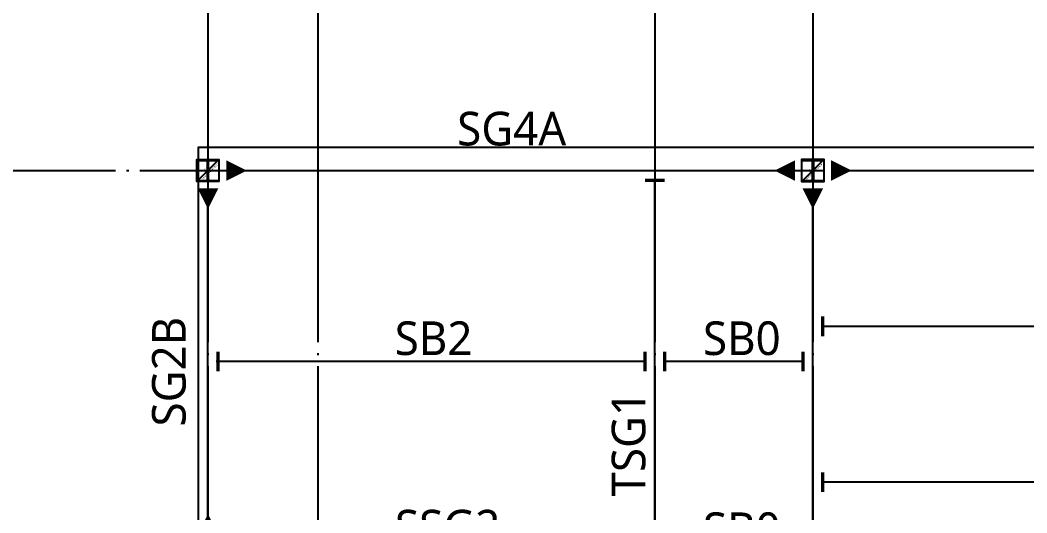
# Model space of a CAD drawing. Header units: millimetres. Extents: x -734060 to 504600, y -7739 to 118800.
# Drawn here: x 256284 to 274592, y 66673 to 75637 of the extents above; entities that cross this region are included whole.
import ezdxf
from ezdxf.enums import TextEntityAlignment as Align

# ---------------------------------------------------------------- set-up
doc = ezdxf.new("R2010")
doc.units = ezdxf.units.MM
doc.header["$LTSCALE"] = 200
doc.linetypes.add('CEN-GAUN', pattern=[32.2, 30, -1, 0.2, -1])
doc.layers.get('DEFPOINTS').update_dxf_attribs({"color": 137})
for name, color, linetype in [('09GIRDER', 2, 'Continuous'), ('CEN', 1, 'CEN-GAUN'), ('S-STG', 4, 'Continuous'), ('Slab Line', 7, 'Continuous'), ('Z-STL-BEAM', 6, 'Continuous')]:
    doc.layers.add(name, color=color, linetype=linetype)
doc.styles.add('ROMANS', font='malgun.ttf')
doc.styles.add('스타일1', font='malgun.ttf')
doc.styles.add('휘츠', font='malgun.ttf')
doc.dimstyles.new('STL-MOM-150', dxfattribs={"dimscale": 150, "dimtxt": 3, "dimasz": 1, "dimexe": 1.25, "dimexo": 0.625, "dimgap": 1.5, "dimtad": 1, "dimtxsty": 'ROMANS', "dimblk": 'DOT_MOM', "dimcen": 0, "dimse1": 1, "dimse2": 1, "dimclrt": 2, "dimadec": 0, "dimazin": 0, "dimtfac": 1, "dimtmove": 2, "dimatfit": 3, "dimfxl": 1.25, "dimarcsym": 0})

# ---------------------------------------------------------------- blocks, each defined once
blk = doc.blocks.new('x-stu-2Fcol')
at = {"layer": '09GIRDER'}
for points in [[(49800, -13200), (49800, -13179), (49972, -13179, 0.414214), (49994, -13157), (49994, -12843, 0.414214), (49972, -12821), (49800, -12821), (49800, -12800), (50200, -12800), (50200, -12821), (50028, -12821, 0.414214), (50006, -12843), (50006, -13157, 0.414214), (50028, -13179), (50200, -13179), (50200, -13200)], [(60798, -13179), (60969, -13179, 0.414214), (60991, -13157), (60991, -12843, 0.414214), (60969, -12821), (60798, -12821), (60798, -12793), (61202, -12793), (61202, -12821), (61031, -12821, 0.414214), (61009, -12843), (61009, -13157, 0.414214), (61031, -13179), (61202, -13179), (61202, -13207), (60798, -13207)]]:
    blk.add_lwpolyline(points, format="xyb", close=True, dxfattribs=at)
at = {"layer": 'DEFPOINTS'}
for p, q in [((49800, -13200), (50200, -12800)), ((60800, -13200), (61200, -12800))]:
    blk.add_line(p, q, dxfattribs=at)
for points in [[(49800, -12800), (50200, -12800), (50200, -13200), (49800, -13200)], [(60798, -12793), (61202, -12793), (61202, -13207), (60798, -13207)]]:
    blk.add_lwpolyline(points, close=True, dxfattribs=at)
at = {"layer": 'DEFPOINTS', "style": '스타일1'}
for s, p in [('H-400X400X13X21', (50043, -13010)), ('SC1', (49956, -12978)), ('H-414X405X18X28', (61021, -13017)), ('SC1A', (60956, -12978))]:
    blk.add_text(s, height=35, rotation=45, dxfattribs=at).set_placement(p, align=Align.MIDDLE_CENTER)
blk = doc.blocks.new('DOT_MOM')
at = {"color": 0}
blk.add_lwpolyline([(-3.5, 0, 0, 2.5, 0), (-1, 0, 2.5, 2.5, 0)], format="xyseb", dxfattribs=at)
blk = doc.blocks.new('*D60')
at = {"layer": 'DEFPOINTS', "color": 0, "transparency": 16777216}
for p in [(259881, 72900), (270526, 72900), (270526, 72900)]:
    blk.add_point(p, dxfattribs=at)
at = {"layer": 'S-STG', "lineweight": -2, "transparency": 16777216}
blk.add_line((260031, 72900), (270376, 72900), dxfattribs=at)
at = {"layer": 'S-STG', "lineweight": -2, "transparency": 16777216, "xscale": 150, "yscale": 150, "zscale": 150, "rotation": 180}
blk.add_blockref('DOT_MOM', (259881, 72900), dxfattribs=at)
at = {"layer": 'S-STG', "lineweight": -2, "transparency": 16777216, "xscale": 150, "yscale": 150, "zscale": 150}
blk.add_blockref('DOT_MOM', (270526, 72900), dxfattribs=at)
at = {"layer": 'S-STG', "color": 4, "transparency": 16777216, "insert": (265224, 73659), "char_height": 875, "attachment_point": 5, "style": '휘츠'}
blk.add_mtext('{\\H0.7x;SG4A}', dxfattribs=at)
blk = doc.blocks.new('*D62')
at = {"layer": 'DEFPOINTS', "color": 0, "transparency": 16777216}
for p in [(259700, 72725), (259700, 72725), (259700, 66125)]:
    blk.add_point(p, dxfattribs=at)
at = {"layer": 'S-STG', "lineweight": -2, "transparency": 16777216}
blk.add_line((259700, 66275), (259700, 72575), dxfattribs=at)
at = {"layer": 'S-STG', "lineweight": -2, "transparency": 16777216, "xscale": 150, "yscale": 150, "zscale": 150}
for p, rotation in [((259700, 72725), 90), ((259700, 66125), 270)]:
    blk.add_blockref('DOT_MOM', p, dxfattribs=dict(at, rotation=rotation))
at = {"layer": 'S-STG', "color": 4, "transparency": 16777216, "insert": (258992, 69242), "char_height": 875, "attachment_point": 5, "rotation": 90, "style": '휘츠'}
blk.add_mtext('{\\H0.7x;SG2B}', dxfattribs=at)
blk = doc.blocks.new('*D64')
at = {"layer": 'DEFPOINTS', "color": 0, "transparency": 16777216}
for p in [(270881, 72900), (280523, 72900), (280523, 72900)]:
    blk.add_point(p, dxfattribs=at)
at = {"layer": 'S-STG', "lineweight": -2, "transparency": 16777216}
blk.add_line((271031, 72900), (280373, 72900), dxfattribs=at)
at = {"layer": 'S-STG', "lineweight": -2, "transparency": 16777216, "xscale": 150, "yscale": 150, "zscale": 150, "rotation": 180}
blk.add_blockref('DOT_MOM', (270881, 72900), dxfattribs=at)
at = {"layer": 'S-STG', "lineweight": -2, "transparency": 16777216, "xscale": 150, "yscale": 150, "zscale": 150}
blk.add_blockref('DOT_MOM', (280523, 72900), dxfattribs=at)
at = {"layer": 'S-STG', "color": 4, "transparency": 16777216, "insert": (276224, 73659), "char_height": 875, "attachment_point": 5, "style": '휘츠'}
blk.add_mtext('{\\H0.7x;SG4}', dxfattribs=at)
blk = doc.blocks.new('*D70')
at = {"layer": 'DEFPOINTS', "color": 0, "transparency": 16777216}
for p in [(270700, 72725), (270700, 72725), (270700, 56075)]:
    blk.add_point(p, dxfattribs=at)
at = {"layer": 'S-STG', "lineweight": -2, "transparency": 16777216}
blk.add_line((270700, 56225), (270700, 72575), dxfattribs=at)
at = {"layer": 'S-STG', "lineweight": -2, "transparency": 16777216, "xscale": 150, "yscale": 150, "zscale": 150}
for p, rotation in [((270700, 72725), 90), ((270700, 56075), 270)]:
    blk.add_blockref('DOT_MOM', p, dxfattribs=dict(at, rotation=rotation))
at = {"layer": 'S-STG', "color": 4, "transparency": 16777216, "insert": (270218, 64220), "char_height": 875, "attachment_point": 5, "rotation": 90, "style": '휘츠'}
blk.add_mtext('{\\H0.7x;SG2}', dxfattribs=at)
blk = doc.blocks.new('DOT_PIN')
at = {"layer": 'Z-STL-BEAM', "ltscale": 0.4, "const_width": 0.4}
blk.add_lwpolyline([(-1.2, 1.2), (-1.2, -1.2)], dxfattribs=at)
blk = doc.blocks.new('*D84')
at = {"layer": 'DEFPOINTS', "color": 0, "transparency": 16777216}
for p in [(267825, 72900), (267825, 72900), (267825, 62023)]:
    blk.add_point(p, dxfattribs=at)
at = {"layer": 'S-STG', "lineweight": -2, "transparency": 16777216}
blk.add_line((267825, 62173), (267825, 72750), dxfattribs=at)
at = {"layer": 'S-STG', "lineweight": -2, "transparency": 16777216, "xscale": 150, "yscale": 150, "zscale": 150}
for name, p, rotation in [('DOT_PIN', (267825, 72900), 90), ('DOT_MOM', (267825, 62023), 270)]:
    blk.add_blockref(name, p, dxfattribs=dict(at, rotation=rotation))
at = {"layer": 'S-STG', "color": 4, "transparency": 16777216, "insert": (267352, 67931), "char_height": 875, "attachment_point": 5, "rotation": 90, "style": '휘츠'}
blk.add_mtext('{\\H0.7x;TSG1}', dxfattribs=at)
blk = doc.blocks.new('*D86')
at = {"layer": 'DEFPOINTS', "color": 0, "transparency": 16777216}
for p in [(259881, 65950), (267649, 65950), (267649, 65950)]:
    blk.add_point(p, dxfattribs=at)
at = {"layer": 'S-STG', "lineweight": -2, "transparency": 16777216}
blk.add_line((260031, 65950), (267499, 65950), dxfattribs=at)
at = {"layer": 'S-STG', "lineweight": -2, "transparency": 16777216, "xscale": 150, "yscale": 150, "zscale": 150, "rotation": 180}
blk.add_blockref('DOT_MOM', (259881, 65950), dxfattribs=at)
at = {"layer": 'S-STG', "lineweight": -2, "transparency": 16777216, "xscale": 150, "yscale": 150, "zscale": 150}
blk.add_blockref('DOT_PIN', (267649, 65950), dxfattribs=at)
at = {"layer": 'S-STG', "color": 4, "transparency": 16777216, "insert": (264059, 66418), "char_height": 875, "attachment_point": 5, "style": '휘츠'}
blk.add_mtext('{\\H0.7x;SSG2}', dxfattribs=at)
blk = doc.blocks.new('*D94')
at = {"layer": 'DEFPOINTS', "color": 0, "ltscale": 0.4, "transparency": 16777216}
for p in [(259700, 69425), (259700, 69425), (267825, 69425)]:
    blk.add_point(p, dxfattribs=at)
at = {"layer": 'Z-STL-BEAM', "lineweight": -2, "ltscale": 0.4, "transparency": 16777216}
blk.add_line((267675, 69425), (259850, 69425), dxfattribs=at)
at = {"layer": 'Z-STL-BEAM', "lineweight": -2, "ltscale": 0.4, "transparency": 16777216, "xscale": 150, "yscale": 150, "zscale": 150, "rotation": 180}
blk.add_blockref('DOT_PIN', (259700, 69425), dxfattribs=at)
at = {"layer": 'Z-STL-BEAM', "lineweight": -2, "ltscale": 0.4, "transparency": 16777216, "xscale": 150, "yscale": 150, "zscale": 150}
blk.add_blockref('DOT_PIN', (267825, 69425), dxfattribs=at)
at = {"layer": 'Z-STL-BEAM', "color": 2, "ltscale": 0.4, "transparency": 16777216, "insert": (263803, 69846), "char_height": 875, "attachment_point": 5, "style": '휘츠'}
blk.add_mtext('{\\H0.7x;SB2}', dxfattribs=at)
blk = doc.blocks.new('*D114')
at = {"layer": 'DEFPOINTS', "color": 0, "ltscale": 0.4, "transparency": 16777216}
for p in [(267997, 65950), (267997, 65950), (270700, 65950)]:
    blk.add_point(p, dxfattribs=at)
at = {"layer": 'Z-STL-BEAM', "lineweight": -2, "ltscale": 0.4, "transparency": 16777216}
blk.add_line((270550, 65950), (268147, 65950), dxfattribs=at)
at = {"layer": 'Z-STL-BEAM', "lineweight": -2, "ltscale": 0.4, "transparency": 16777216, "xscale": 150, "yscale": 150, "zscale": 150, "rotation": 180}
blk.add_blockref('DOT_PIN', (267997, 65950), dxfattribs=at)
at = {"layer": 'Z-STL-BEAM', "lineweight": -2, "ltscale": 0.4, "transparency": 16777216, "xscale": 150, "yscale": 150, "zscale": 150}
blk.add_blockref('DOT_PIN', (270700, 65950), dxfattribs=at)
at = {"layer": 'Z-STL-BEAM', "color": 2, "ltscale": 0.4, "transparency": 16777216, "insert": (269409, 66371), "char_height": 875, "attachment_point": 5, "style": '휘츠'}
blk.add_mtext('{\\H0.7x;SB0}', dxfattribs=at)
blk = doc.blocks.new('*D116')
at = {"layer": 'DEFPOINTS', "color": 0, "ltscale": 0.4, "transparency": 16777216}
for p in [(267825, 69425), (267825, 69425), (270700, 69425)]:
    blk.add_point(p, dxfattribs=at)
at = {"layer": 'Z-STL-BEAM', "lineweight": -2, "ltscale": 0.4, "transparency": 16777216}
blk.add_line((270550, 69425), (267975, 69425), dxfattribs=at)
at = {"layer": 'Z-STL-BEAM', "lineweight": -2, "ltscale": 0.4, "transparency": 16777216, "xscale": 150, "yscale": 150, "zscale": 150, "rotation": 180}
blk.add_blockref('DOT_PIN', (267825, 69425), dxfattribs=at)
at = {"layer": 'Z-STL-BEAM', "lineweight": -2, "ltscale": 0.4, "transparency": 16777216, "xscale": 150, "yscale": 150, "zscale": 150}
blk.add_blockref('DOT_PIN', (270700, 69425), dxfattribs=at)
at = {"layer": 'Z-STL-BEAM', "color": 2, "ltscale": 0.4, "transparency": 16777216, "insert": (269409, 69846), "char_height": 875, "attachment_point": 5, "style": '휘츠'}
blk.add_mtext('{\\H0.7x;SB0}', dxfattribs=at)
blk = doc.blocks.new('*D210')
at = {"layer": 'DEFPOINTS', "color": 0, "ltscale": 0.4, "transparency": 16777216}
for p in [(270700, 67233), (270700, 67233), (280520, 67233)]:
    blk.add_point(p, dxfattribs=at)
at = {"layer": 'Z-STL-BEAM', "lineweight": -2, "ltscale": 0.4, "transparency": 16777216}
blk.add_line((280370, 67233), (270850, 67233), dxfattribs=at)
at = {"layer": 'Z-STL-BEAM', "lineweight": -2, "ltscale": 0.4, "transparency": 16777216, "xscale": 150, "yscale": 150, "zscale": 150, "rotation": 180}
blk.add_blockref('DOT_PIN', (270700, 67233), dxfattribs=at)
at = {"layer": 'Z-STL-BEAM', "lineweight": -2, "ltscale": 0.4, "transparency": 16777216, "xscale": 150, "yscale": 150, "zscale": 150}
blk.add_blockref('DOT_PIN', (280520, 67233), dxfattribs=at)
at = {"layer": 'Z-STL-BEAM', "color": 2, "ltscale": 0.4, "transparency": 16777216, "insert": (275965, 67654), "char_height": 875, "attachment_point": 5, "style": '휘츠'}
blk.add_mtext('{\\H0.7x;SB1}', dxfattribs=at)
blk = doc.blocks.new('*D212')
at = {"layer": 'DEFPOINTS', "color": 0, "ltscale": 0.4, "transparency": 16777216}
for p in [(270700, 70066), (270700, 70066), (280520, 70066)]:
    blk.add_point(p, dxfattribs=at)
at = {"layer": 'Z-STL-BEAM', "lineweight": -2, "ltscale": 0.4, "transparency": 16777216}
blk.add_line((280370, 70066), (270850, 70066), dxfattribs=at)
at = {"layer": 'Z-STL-BEAM', "lineweight": -2, "ltscale": 0.4, "transparency": 16777216, "xscale": 150, "yscale": 150, "zscale": 150, "rotation": 180}
blk.add_blockref('DOT_PIN', (270700, 70066), dxfattribs=at)
at = {"layer": 'Z-STL-BEAM', "lineweight": -2, "ltscale": 0.4, "transparency": 16777216, "xscale": 150, "yscale": 150, "zscale": 150}
blk.add_blockref('DOT_PIN', (280520, 70066), dxfattribs=at)
at = {"layer": 'Z-STL-BEAM', "color": 2, "ltscale": 0.4, "transparency": 16777216, "insert": (275965, 70487), "char_height": 875, "attachment_point": 5, "style": '휘츠'}
blk.add_mtext('{\\H0.7x;SB1}', dxfattribs=at)

msp = doc.modelspace()

# ---------------------------------------------------------------- linework, layer by layer
at = {"layer": 'CEN'}
for p, q in [((259700, 95100), (259700, 32900)), ((261700, 95100), (261700, 32900)), ((267825, 95100), (267825, 32900)), ((270700, 95100), (270700, 32900)), ((200500, 72900), (285700, 72900))]:
    msp.add_line(p, q, dxfattribs=at)
at = {"layer": 'Slab Line'}
msp.add_lwpolyline([(259525, 65750), (259525, 73325), (280934.962, 73325), (280935.038, 72665), (280935, 72665), (280935, 64670), (281250, 64670), (281250, 42665), (277000, 42665), (277000, 42465), (273400, 42465)], dxfattribs=at)

# ---------------------------------------------------------------- block references
msp.add_blockref('x-stu-2Fcol', (209700, 85900))

# ---------------------------------------------------------------- dimensions: what is measured, and where the dimension line sits
at = {"layer": 'S-STG'}
for base, p1, p2, text, override, picture, middle in [((270526.262, 72900), (259880.801, 72900), (270526.262, 72900), '{\\H0.7x;SG4A}', {"dimscale": 0, "dimtxt": 875, "dimasz": 150, "dimexe": 156.25, "dimexo": 78.125, "dimgap": 75, "dimtxsty": '휘츠', "dimclrd": 256, "dimclrt": 4, "dimtix": 0, "dimtofl": 1, "dimtmove": 1, "dimatfit": 1}, '*D60', (265223.67, 73658.614)), ((280522.793, 72900), (270880.801, 72900), (280522.793, 72900), '{\\H0.7x;SG4}', {"dimscale": 0, "dimtxt": 875, "dimasz": 150, "dimexe": 156.25, "dimexo": 78.125, "dimgap": 75, "dimtxsty": '휘츠', "dimcen": 0, "dimclrd": 256, "dimclrt": 4, "dimtix": 0, "dimtofl": 1, "dimtmove": 1, "dimatfit": 1}, '*D64', (276223.67, 73658.614)), ((267648.603, 65950), (259880.801, 65950), (267648.603, 65950), '{\\H0.7x;SSG2}', {"dimscale": 0, "dimtxt": 875, "dimasz": 150, "dimexe": 156.25, "dimexo": 78.125, "dimgap": 75, "dimtxsty": '휘츠', "dimblk1": 'DOT_MOM', "dimblk2": 'DOT_PIN', "dimsah": 1, "dimcen": 0, "dimclrd": 256, "dimclrt": 4, "dimtix": 0, "dimtofl": 1, "dimtmove": 1, "dimatfit": 1}, '*D86', (264058.524, 66418.387))]:
    dim = msp.add_linear_dim(base=base, p1=p1, p2=p2, text=text, dimstyle='STL-MOM-150', override=override, dxfattribs=at)
    dim.commit()
    dim.dimension.update_dxf_attribs({"geometry": picture, "text_midpoint": middle, "dimtype": 160})
for base, p1, p2, text, override, picture, middle in [((267825, 72900), (267825, 62022.554), (267825, 72900), '{\\H0.7x;TSG1}', {"dimscale": 0, "dimtxt": 875, "dimasz": 150, "dimexe": 156.25, "dimexo": 78.125, "dimgap": 75, "dimtxsty": '휘츠', "dimblk1": 'DOT_MOM', "dimblk2": 'DOT_PIN', "dimsah": 1, "dimcen": 0, "dimclrd": 256, "dimclrt": 4, "dimtix": 0, "dimtofl": 1, "dimtmove": 1, "dimatfit": 1}, '*D84', (267352.401, 67930.948)), ((259700, 72725), (259700, 66125), (259700, 72725), '{\\H0.7x;SG2B}', {"dimscale": 0, "dimtxt": 875, "dimasz": 150, "dimexe": 156.25, "dimexo": 78.125, "dimgap": 75, "dimtxsty": '휘츠', "dimcen": 0, "dimclrd": 256, "dimclrt": 4, "dimtix": 0, "dimtofl": 1, "dimtmove": 1, "dimatfit": 1}, '*D62', (258991.968, 69242.132)), ((270700, 72725), (270700, 56075), (270700, 72725), '{\\H0.7x;SG2}', {"dimscale": 0, "dimtxt": 875, "dimasz": 150, "dimexe": 156.25, "dimexo": 78.125, "dimgap": 75, "dimtxsty": '휘츠', "dimcen": 0, "dimclrd": 256, "dimclrt": 4, "dimtix": 0, "dimtofl": 1, "dimtmove": 1, "dimatfit": 1}, '*D70', (270218, 64220.396))]:
    dim = msp.add_linear_dim(base=base, p1=p1, p2=p2, angle=90, text=text, dimstyle='STL-MOM-150', override=override, dxfattribs=at)
    dim.commit()
    dim.dimension.update_dxf_attribs({"geometry": picture, "text_midpoint": middle, "dimtype": 160})
at = {"layer": 'Z-STL-BEAM', "ltscale": 0.4}
for base, p1, p2, text, picture, middle in [((270700, 70066), (280520, 70066), (270700, 70066), '{\\H0.7x;SB1}', '*D212', (275964.784, 70486.636)), ((259700, 69425), (267825, 69425), (259700, 69425), '{\\H0.7x;SB2}', '*D94', (263803.013, 69845.636)), ((267825, 69425), (270700, 69425), (267825, 69425), '{\\H0.7x;SB0}', '*D116', (269408.608, 69845.636)), ((270700, 67233), (280520, 67233), (270700, 67233), '{\\H0.7x;SB1}', '*D210', (275964.784, 67653.636)), ((267996.846, 65950), (270700, 65950), (267996.846, 65950), '{\\H0.7x;SB0}', '*D114', (269408.608, 66370.636))]:
    dim = msp.add_linear_dim(base=base, p1=p1, p2=p2, angle=180, text=text, dimstyle='STL-MOM-150', override={"dimscale": 0, "dimtxt": 875, "dimasz": 150, "dimexe": 156.25, "dimexo": 78.125, "dimgap": 75, "dimtxsty": '휘츠', "dimblk1": 'DOT_PIN', "dimblk2": 'DOT_PIN', "dimsah": 1, "dimcen": 0, "dimclrd": 256, "dimtix": 0, "dimtofl": 1, "dimtmove": 1, "dimatfit": 1}, dxfattribs=at)
    dim.commit()
    dim.dimension.update_dxf_attribs({"geometry": picture, "text_midpoint": middle, "dimtype": 160})

doc.saveas('drawing.dxf')
